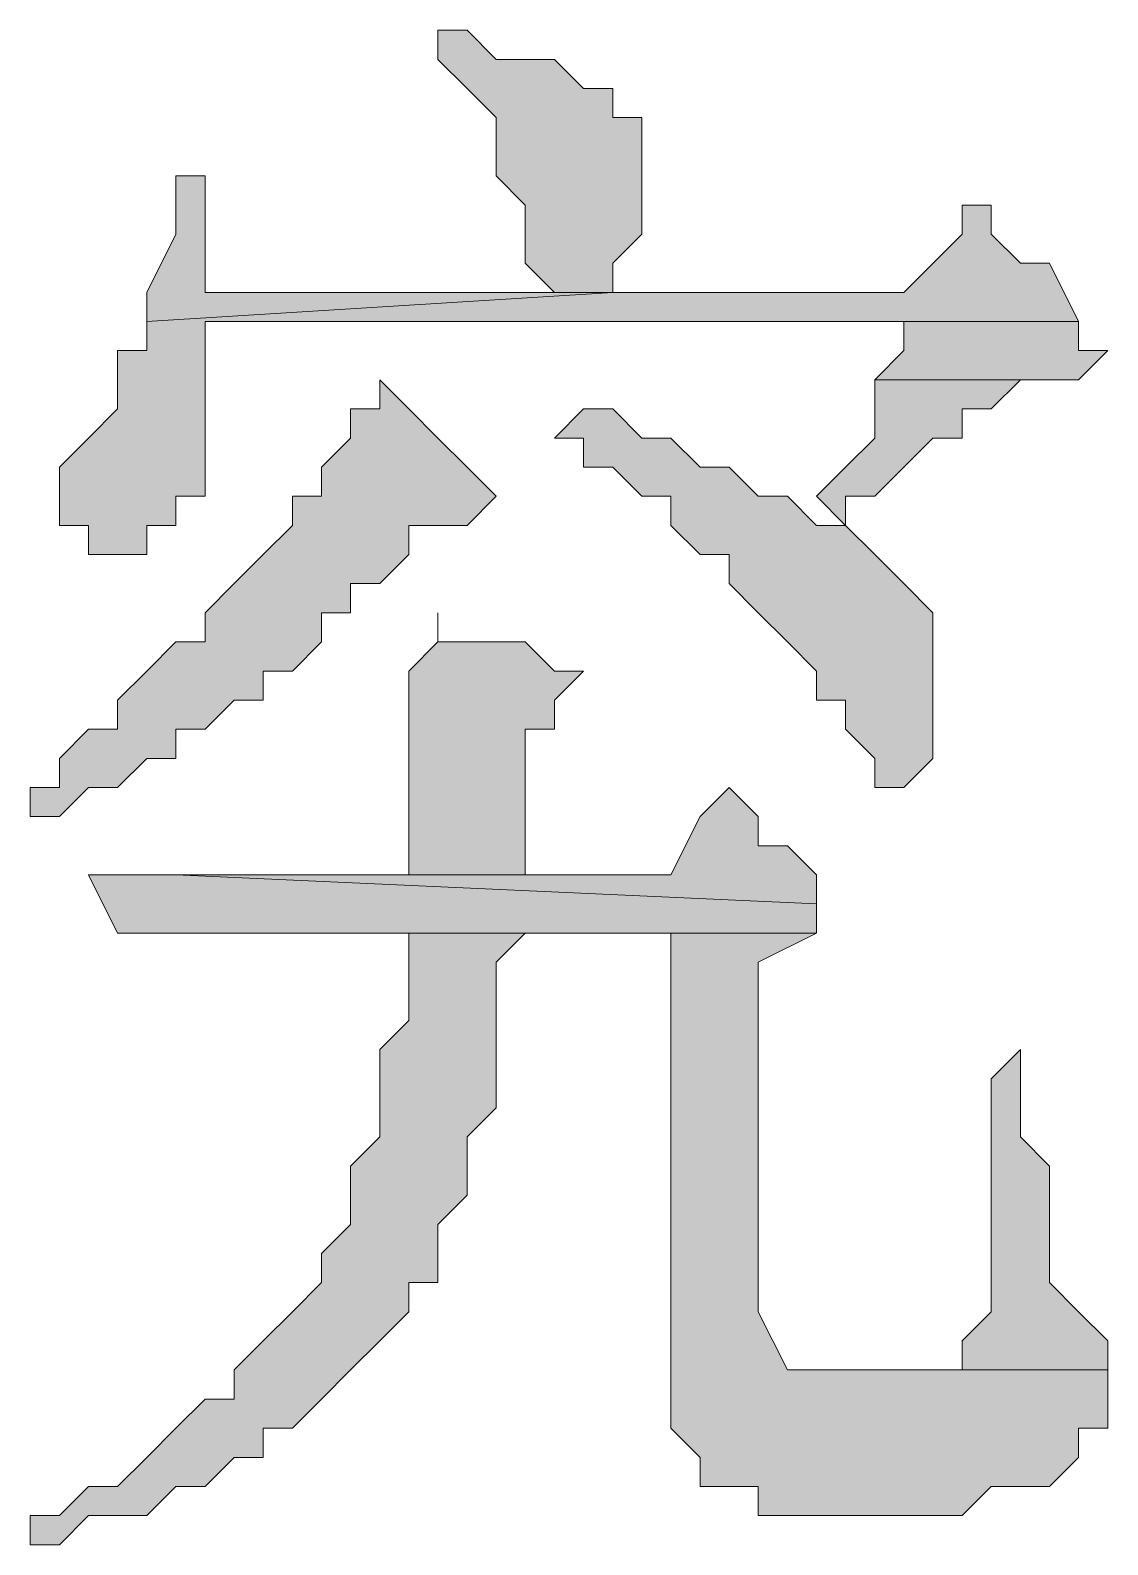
# Model space of a CAD drawing. Header units: millimetres. Extents: x 6 to 291, y 4 to 206.
# Drawn here: x 125.645 to 127.212, y 12.996 to 15.198 of the extents above; entities that cross this region are included whole.
import ezdxf

# ---------------------------------------------------------------- set-up
doc = ezdxf.new("R2010")
doc.units = ezdxf.units.MM
doc.layers.add('C00-00-00', color=7, linetype='Continuous')

msp = doc.modelspace()

# ---------------------------------------------------------------- hatches: boundary and pattern name
at = {"layer": 'C00-00-00'}
h = msp.add_hatch(color=256, dxfattribs=at)
h.dxf.hatch_style = 2
h.paths.add_polyline_path([(126.237999, 15.197667), (126.237999, 15.155334), (126.280332, 15.113001), (126.322665, 15.070667), (126.322665, 15.028334), (126.322665, 14.986001), (126.364999, 14.943667), (126.364999, 14.901334), (126.364999, 14.859001), (126.407332, 14.816667), (125.899332, 14.816667), (126.491999, 14.816667), (126.491999, 14.859001), (126.534332, 14.901334), (126.534332, 14.943667), (126.534332, 15.070667), (126.491999, 15.070667), (126.491999, 15.113001), (126.449665, 15.113001), (126.407332, 15.155334), (126.364999, 15.155334), (126.322665, 15.155334), (126.280332, 15.197667)])
h = msp.add_hatch(color=256, dxfattribs=at)
h.dxf.hatch_style = 2
h.paths.add_polyline_path([(125.856998, 14.986004), (125.856998, 14.94367), (125.856998, 14.901337), (125.814665, 14.81667), (125.814665, 14.774337), (126.491998, 14.81667), (125.899331, 14.81667), (125.899331, 14.901337), (125.899331, 14.94367), (125.899331, 14.986004)])
h = msp.add_hatch(color=256, dxfattribs=at)
h.dxf.hatch_style = 2
h.paths.add_polyline_path([(127, 14.943661), (127, 14.901328), (126.915333, 14.816661), (126.492, 14.816661), (125.814667, 14.774328), (125.814667, 14.731995), (125.772333, 14.731995), (125.772333, 14.689661), (125.772333, 14.647328), (125.73, 14.604995), (125.687667, 14.562661), (125.687667, 14.477995), (125.73, 14.477995), (125.73, 14.435661), (125.814667, 14.435661), (125.814667, 14.477995), (125.857, 14.477995), (125.857, 14.520328), (125.899333, 14.520328), (125.899333, 14.562661), (125.899333, 14.604995), (125.899333, 14.647328), (125.899333, 14.689661), (125.899333, 14.774328), (126.915333, 14.774328), (127.169333, 14.774328), (127.127, 14.858995), (127.084667, 14.858995), (127.042333, 14.901328), (127.042333, 14.943661)])
h = msp.add_hatch(color=256, dxfattribs=at)
h.dxf.hatch_style = 2
h.paths.add_polyline_path([(127.169337, 14.77434), (126.915337, 14.77434), (126.915337, 14.732007), (126.873004, 14.689674), (127.127004, 14.689674), (127.169337, 14.689674), (127.211671, 14.732007), (127.169337, 14.732007)])
h = msp.add_hatch(color=256, dxfattribs=at)
h.dxf.hatch_style = 2
h.paths.add_polyline_path([(126.15333, 14.689672), (126.15333, 14.647338), (126.110997, 14.647338), (126.110997, 14.605005), (126.068663, 14.562672), (126.068663, 14.520338), (126.02633, 14.520338), (126.02633, 14.478005), (125.983997, 14.435672), (125.941663, 14.393338), (125.89933, 14.351005), (125.89933, 14.308672), (125.856997, 14.308672), (125.814663, 14.266338), (125.77233, 14.224005), (125.77233, 14.181672), (125.729997, 14.181672), (125.687663, 14.139338), (125.687663, 14.097005), (125.64533, 14.097005), (125.64533, 14.054672), (125.687663, 14.054672), (125.729997, 14.097005), (125.77233, 14.097005), (125.814663, 14.139338), (125.856997, 14.139338), (125.856997, 14.181672), (125.89933, 14.181672), (125.941663, 14.224005), (125.983997, 14.224005), (125.983997, 14.266338), (126.02633, 14.266338), (126.068663, 14.308672), (126.068663, 14.351005), (126.110997, 14.351005), (126.110997, 14.393338), (126.15333, 14.393338), (126.195663, 14.435672), (126.195663, 14.478005), (126.237997, 14.478005), (126.28033, 14.478005), (126.322663, 14.520338), (126.28033, 14.562672), (126.237997, 14.605005), (126.195663, 14.647338)])
h = msp.add_hatch(color=256, dxfattribs=at)
h.dxf.hatch_style = 2
h.paths.add_polyline_path([(126.872997, 14.689672), (126.872997, 14.647338), (126.872997, 14.605005), (126.830664, 14.562672), (126.78833, 14.520338), (126.830664, 14.478005), (126.830664, 14.520338), (126.872997, 14.520338), (126.91533, 14.562672), (126.957664, 14.605005), (126.999997, 14.605005), (126.999997, 14.647338), (127.04233, 14.647338), (127.084664, 14.689672), (127.126997, 14.689672)])
h = msp.add_hatch(color=256, dxfattribs=at)
h.dxf.hatch_style = 2
h.paths.add_polyline_path([(126.44967, 14.647329), (126.407337, 14.604996), (126.44967, 14.604996), (126.44967, 14.562663), (126.492003, 14.562663), (126.534337, 14.520329), (126.57667, 14.520329), (126.57667, 14.477996), (126.619003, 14.435663), (126.661337, 14.435663), (126.661337, 14.393329), (126.70367, 14.350996), (126.746003, 14.308663), (126.788337, 14.266329), (126.788337, 14.223996), (126.83067, 14.223996), (126.83067, 14.181663), (126.873003, 14.139329), (126.873003, 14.096996), (126.915337, 14.096996), (126.95767, 14.139329), (126.95767, 14.181663), (126.95767, 14.223996), (126.95767, 14.266329), (126.95767, 14.308663), (126.95767, 14.350996), (126.915337, 14.393329), (126.873003, 14.435663), (126.83067, 14.477996), (126.788337, 14.477996), (126.746003, 14.520329), (126.70367, 14.520329), (126.661337, 14.562663), (126.619003, 14.562663), (126.57667, 14.604996), (126.534337, 14.604996), (126.492003, 14.647329)])
h = msp.add_hatch(color=256, dxfattribs=at)
h.dxf.hatch_style = 2
h.paths.add_polyline_path([(126.237999, 14.350997), (126.237999, 14.308664), (126.195665, 14.266331), (126.195665, 13.969997), (126.364999, 13.969997), (126.364999, 14.012331), (126.364999, 14.096997), (126.364999, 14.181664), (126.407332, 14.181664), (126.407332, 14.223997), (126.449665, 14.266331), (126.407332, 14.266331), (126.364999, 14.308664), (126.322665, 14.308664), (126.280332, 14.308664), (126.237999, 14.308664)])
h = msp.add_hatch(color=256, dxfattribs=at)
h.dxf.hatch_style = 2
h.paths.add_polyline_path([(126.661334, 14.097008), (126.619, 14.054674), (126.576667, 13.970008), (125.857, 13.970008), (126.788334, 13.927674), (126.788334, 13.970008), (126.746, 14.012341), (126.703667, 14.012341), (126.703667, 14.054674)])
h = msp.add_hatch(color=256, dxfattribs=at)
h.dxf.hatch_style = 2
h.paths.add_polyline_path([(125.730003, 13.969997), (125.772337, 13.88533), (126.19567, 13.88533), (126.365003, 13.88533), (126.788337, 13.88533), (126.788337, 13.927663), (125.857003, 13.969997)])
h = msp.add_hatch(color=256, dxfattribs=at)
h.dxf.hatch_style = 2
h.paths.add_polyline_path([(126.365002, 13.885328), (126.195668, 13.885328), (126.195668, 13.758328), (126.153335, 13.715995), (126.153335, 13.631328), (126.153335, 13.588995), (126.111002, 13.546661), (126.111002, 13.504328), (126.111002, 13.461995), (126.068668, 13.419661), (126.068668, 13.377328), (126.026335, 13.334995), (125.984002, 13.292661), (125.941668, 13.250328), (125.941668, 13.207995), (125.899335, 13.207995), (125.857002, 13.165661), (125.814668, 13.123328), (125.772335, 13.080995), (125.730002, 13.080995), (125.687668, 13.038661), (125.645335, 13.038661), (125.645335, 12.996328), (125.687668, 12.996328), (125.730002, 13.038661), (125.772335, 13.038661), (125.814668, 13.038661), (125.857002, 13.080995), (125.899335, 13.080995), (125.941668, 13.123328), (125.984002, 13.123328), (125.984002, 13.165661), (126.026335, 13.165661), (126.068668, 13.207995), (126.111002, 13.250328), (126.153335, 13.292661), (126.195668, 13.334995), (126.195668, 13.377328), (126.238002, 13.377328), (126.238002, 13.419661), (126.238002, 13.461995), (126.280335, 13.504328), (126.280335, 13.546661), (126.280335, 13.588995), (126.322668, 13.631328), (126.322668, 13.673661), (126.322668, 13.715995), (126.322668, 13.842995)])
h = msp.add_hatch(color=256, dxfattribs=at)
h.dxf.hatch_style = 2
h.paths.add_polyline_path([(126.788337, 13.885328), (126.57667, 13.885328), (126.57667, 13.250328), (126.57667, 13.165661), (126.619003, 13.123328), (126.619003, 13.080995), (126.70367, 13.080995), (126.70367, 13.038661), (127.000003, 13.038661), (127.042337, 13.080995), (127.127003, 13.080995), (127.169337, 13.123328), (127.169337, 13.165661), (127.21167, 13.165661), (127.21167, 13.250328), (126.746003, 13.250328), (126.70367, 13.334995), (126.70367, 13.842995)])
h = msp.add_hatch(color=256, dxfattribs=at)
h.dxf.hatch_style = 2
h.paths.add_polyline_path([(127.084669, 13.716007), (127.042335, 13.673674), (127.042335, 13.462007), (127.042335, 13.419674), (127.042335, 13.335007), (127.000002, 13.292674), (127.000002, 13.25034), (126.957669, 13.25034), (126.873002, 13.25034), (127.211669, 13.25034), (127.211669, 13.292674), (127.169335, 13.335007), (127.127002, 13.37734), (127.127002, 13.419674), (127.127002, 13.462007), (127.127002, 13.546674), (127.084669, 13.589007)])

# ---------------------------------------------------------------- linework, layer by layer
at = {"layer": 'C00-00-00', "lineweight": 13}
for points in [[(126.237999, 15.197667), (126.237999, 15.155334), (126.280332, 15.113001), (126.322665, 15.070667), (126.322665, 15.028334), (126.322665, 14.986001), (126.364999, 14.943667), (126.364999, 14.901334), (126.364999, 14.859001), (126.407332, 14.816667), (125.899332, 14.816667), (126.491999, 14.816667), (126.491999, 14.859001), (126.534332, 14.901334), (126.534332, 14.943667), (126.534332, 15.070667), (126.491999, 15.070667), (126.491999, 15.113001), (126.449665, 15.113001), (126.407332, 15.155334), (126.364999, 15.155334), (126.322665, 15.155334), (126.280332, 15.197667)], [(125.856998, 14.986004), (125.856998, 14.94367), (125.856998, 14.901337), (125.814665, 14.81667), (125.814665, 14.774337), (126.491998, 14.81667), (125.899331, 14.81667), (125.899331, 14.901337), (125.899331, 14.94367), (125.899331, 14.986004)], [(127, 14.943661), (127, 14.901328), (126.915333, 14.816661), (126.492, 14.816661), (125.814667, 14.774328), (125.814667, 14.731995), (125.772333, 14.731995), (125.772333, 14.689661), (125.772333, 14.647328), (125.73, 14.604995), (125.687667, 14.562661), (125.687667, 14.477995), (125.73, 14.477995), (125.73, 14.435661), (125.814667, 14.435661), (125.814667, 14.477995), (125.857, 14.477995), (125.857, 14.520328), (125.899333, 14.520328), (125.899333, 14.562661), (125.899333, 14.604995), (125.899333, 14.647328), (125.899333, 14.689661), (125.899333, 14.774328), (126.915333, 14.774328), (127.169333, 14.774328), (127.127, 14.858995), (127.084667, 14.858995), (127.042333, 14.901328), (127.042333, 14.943661)], [(127.169337, 14.77434), (126.915337, 14.77434), (126.915337, 14.732007), (126.873004, 14.689674), (127.127004, 14.689674), (127.169337, 14.689674), (127.211671, 14.732007), (127.169337, 14.732007)], [(126.15333, 14.689672), (126.15333, 14.647338), (126.110997, 14.647338), (126.110997, 14.605005), (126.068663, 14.562672), (126.068663, 14.520338), (126.02633, 14.520338), (126.02633, 14.478005), (125.983997, 14.435672), (125.941663, 14.393338), (125.89933, 14.351005), (125.89933, 14.308672), (125.856997, 14.308672), (125.814663, 14.266338), (125.77233, 14.224005), (125.77233, 14.181672), (125.729997, 14.181672), (125.687663, 14.139338), (125.687663, 14.097005), (125.64533, 14.097005), (125.64533, 14.054672), (125.687663, 14.054672), (125.729997, 14.097005), (125.77233, 14.097005), (125.814663, 14.139338), (125.856997, 14.139338), (125.856997, 14.181672), (125.89933, 14.181672), (125.941663, 14.224005), (125.983997, 14.224005), (125.983997, 14.266338), (126.02633, 14.266338), (126.068663, 14.308672), (126.068663, 14.351005), (126.110997, 14.351005), (126.110997, 14.393338), (126.15333, 14.393338), (126.195663, 14.435672), (126.195663, 14.478005), (126.237997, 14.478005), (126.28033, 14.478005), (126.322663, 14.520338), (126.28033, 14.562672), (126.237997, 14.605005), (126.195663, 14.647338)], [(126.872997, 14.689672), (126.872997, 14.647338), (126.872997, 14.605005), (126.830664, 14.562672), (126.78833, 14.520338), (126.830664, 14.478005), (126.830664, 14.520338), (126.872997, 14.520338), (126.91533, 14.562672), (126.957664, 14.605005), (126.999997, 14.605005), (126.999997, 14.647338), (127.04233, 14.647338), (127.084664, 14.689672), (127.126997, 14.689672)], [(126.44967, 14.647329), (126.407337, 14.604996), (126.44967, 14.604996), (126.44967, 14.562663), (126.492003, 14.562663), (126.534337, 14.520329), (126.57667, 14.520329), (126.57667, 14.477996), (126.619003, 14.435663), (126.661337, 14.435663), (126.661337, 14.393329), (126.70367, 14.350996), (126.746003, 14.308663), (126.788337, 14.266329), (126.788337, 14.223996), (126.83067, 14.223996), (126.83067, 14.181663), (126.873003, 14.139329), (126.873003, 14.096996), (126.915337, 14.096996), (126.95767, 14.139329), (126.95767, 14.181663), (126.95767, 14.223996), (126.95767, 14.266329), (126.95767, 14.308663), (126.95767, 14.350996), (126.915337, 14.393329), (126.873003, 14.435663), (126.83067, 14.477996), (126.788337, 14.477996), (126.746003, 14.520329), (126.70367, 14.520329), (126.661337, 14.562663), (126.619003, 14.562663), (126.57667, 14.604996), (126.534337, 14.604996), (126.492003, 14.647329)], [(126.237999, 14.350997), (126.237999, 14.308664), (126.195665, 14.266331), (126.195665, 13.969997), (126.364999, 13.969997), (126.364999, 14.012331), (126.364999, 14.096997), (126.364999, 14.181664), (126.407332, 14.181664), (126.407332, 14.223997), (126.449665, 14.266331), (126.407332, 14.266331), (126.364999, 14.308664), (126.322665, 14.308664), (126.280332, 14.308664), (126.237999, 14.308664)], [(126.661334, 14.097008), (126.619, 14.054674), (126.576667, 13.970008), (125.857, 13.970008), (126.788334, 13.927674), (126.788334, 13.970008), (126.746, 14.012341), (126.703667, 14.012341), (126.703667, 14.054674)], [(125.730003, 13.969997), (125.772337, 13.88533), (126.19567, 13.88533), (126.365003, 13.88533), (126.788337, 13.88533), (126.788337, 13.927663), (125.857003, 13.969997)], [(126.365002, 13.885328), (126.195668, 13.885328), (126.195668, 13.758328), (126.153335, 13.715995), (126.153335, 13.631328), (126.153335, 13.588995), (126.111002, 13.546661), (126.111002, 13.504328), (126.111002, 13.461995), (126.068668, 13.419661), (126.068668, 13.377328), (126.026335, 13.334995), (125.984002, 13.292661), (125.941668, 13.250328), (125.941668, 13.207995), (125.899335, 13.207995), (125.857002, 13.165661), (125.814668, 13.123328), (125.772335, 13.080995), (125.730002, 13.080995), (125.687668, 13.038661), (125.645335, 13.038661), (125.645335, 12.996328), (125.687668, 12.996328), (125.730002, 13.038661), (125.772335, 13.038661), (125.814668, 13.038661), (125.857002, 13.080995), (125.899335, 13.080995), (125.941668, 13.123328), (125.984002, 13.123328), (125.984002, 13.165661), (126.026335, 13.165661), (126.068668, 13.207995), (126.111002, 13.250328), (126.153335, 13.292661), (126.195668, 13.334995), (126.195668, 13.377328), (126.238002, 13.377328), (126.238002, 13.419661), (126.238002, 13.461995), (126.280335, 13.504328), (126.280335, 13.546661), (126.280335, 13.588995), (126.322668, 13.631328), (126.322668, 13.673661), (126.322668, 13.715995), (126.322668, 13.842995)], [(126.788337, 13.885328), (126.57667, 13.885328), (126.57667, 13.250328), (126.57667, 13.165661), (126.619003, 13.123328), (126.619003, 13.080995), (126.70367, 13.080995), (126.70367, 13.038661), (127.000003, 13.038661), (127.042337, 13.080995), (127.127003, 13.080995), (127.169337, 13.123328), (127.169337, 13.165661), (127.21167, 13.165661), (127.21167, 13.250328), (126.746003, 13.250328), (126.70367, 13.334995), (126.70367, 13.842995)], [(127.084669, 13.716007), (127.042335, 13.673674), (127.042335, 13.462007), (127.042335, 13.419674), (127.042335, 13.335007), (127.000002, 13.292674), (127.000002, 13.25034), (126.957669, 13.25034), (126.873002, 13.25034), (127.211669, 13.25034), (127.211669, 13.292674), (127.169335, 13.335007), (127.127002, 13.37734), (127.127002, 13.419674), (127.127002, 13.462007), (127.127002, 13.546674), (127.084669, 13.589007)]]:
    msp.add_lwpolyline(points, close=True, dxfattribs=at)

doc.saveas('drawing.dxf')
